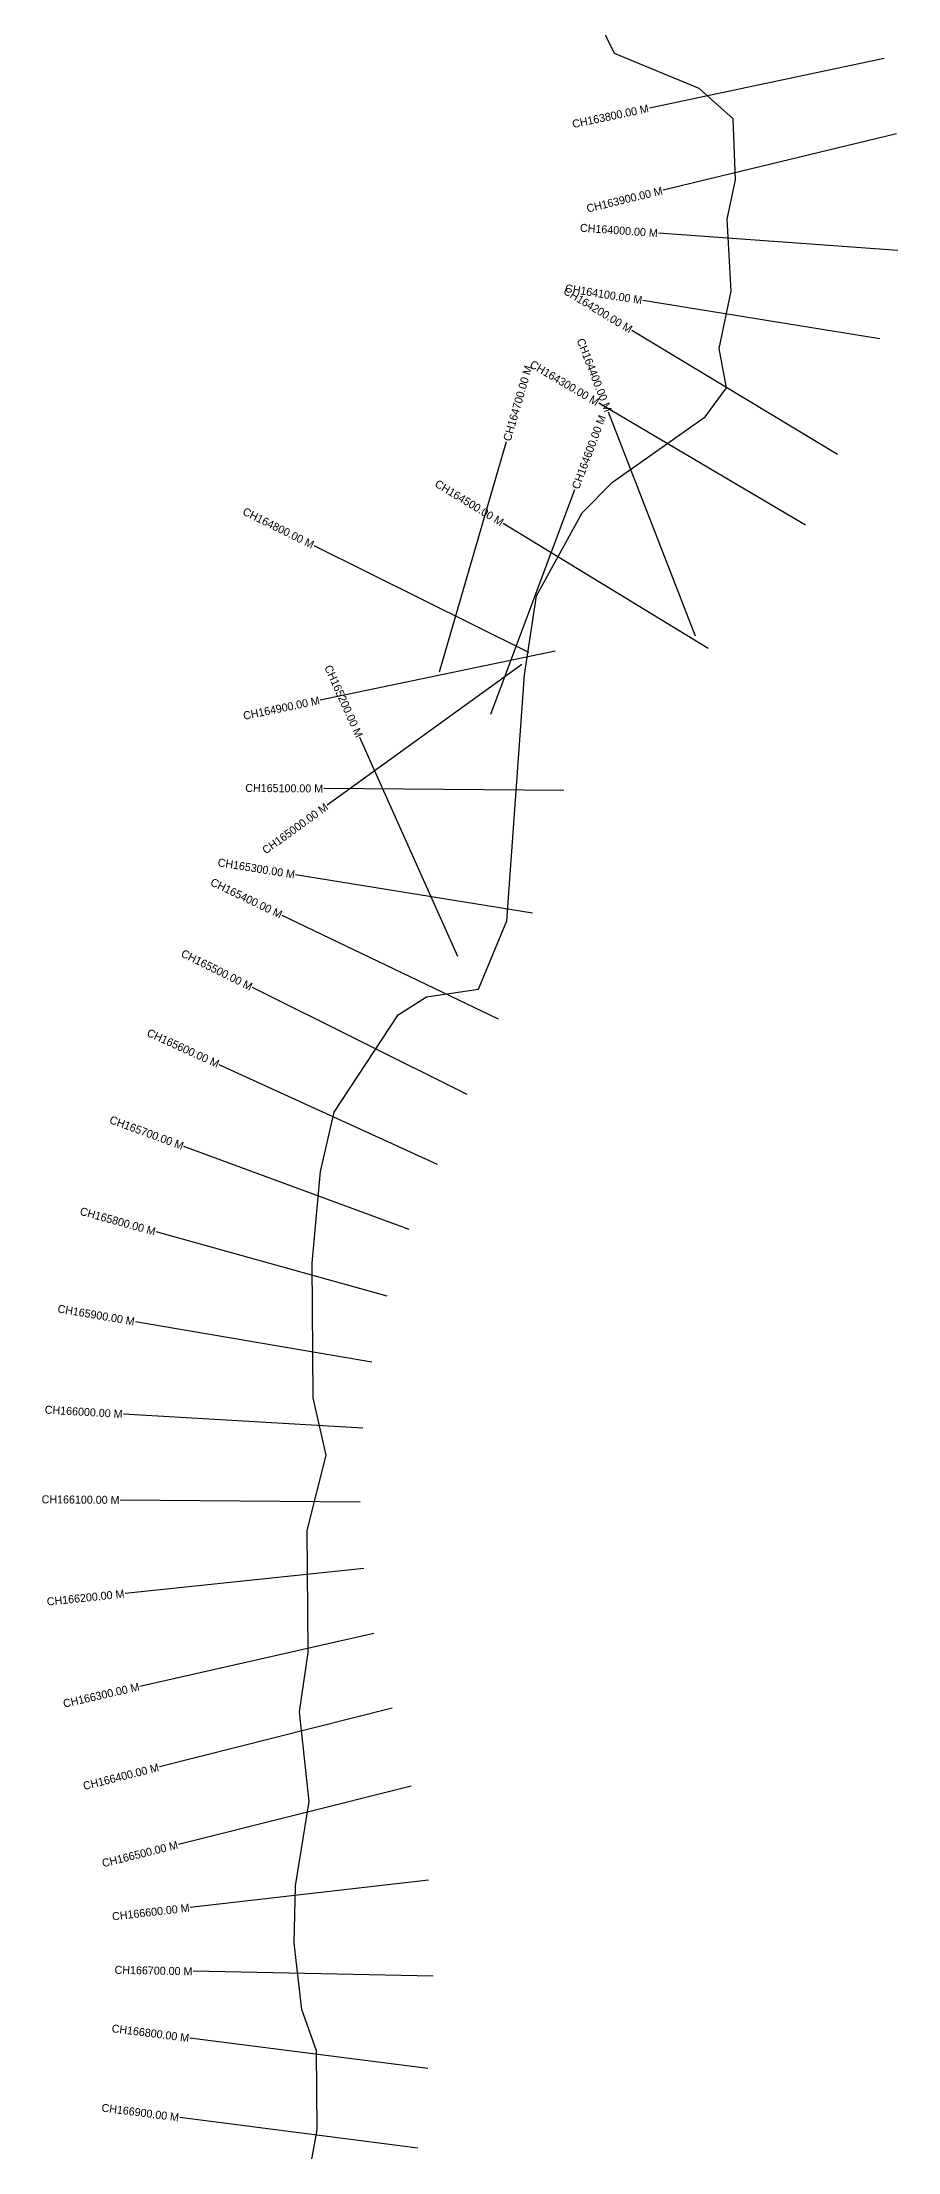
# Model space of a CAD drawing. Header units: metres. Extents: x 266312 to 277729, y 2088854 to 2108025.
# Drawn here: x 269227 to 270297, y 2101381 to 2104018 of the extents above; entities that cross this region are included whole.
import ezdxf
from ezdxf.enums import TextEntityAlignment as Align

# ---------------------------------------------------------------- set-up
doc = ezdxf.new("R2010")
doc.units = ezdxf.units.M
for name, color, linetype in [('CS', 134, 'Continuous'), ('CSMark', 6, 'Continuous'), ('village', 3, 'Continuous')]:
    doc.layers.add(name, color=color, linetype=linetype)

msp = doc.modelspace()

# ---------------------------------------------------------------- linework, layer by layer
at = {"layer": 'CS'}
for p, q in [((270279.5, 2103997.5), (269985.9, 2103935.6)), ((270294.8, 2103903.3), (270003.1, 2103832.8)), ((270296.6, 2103757.7), (269997.4, 2103779.1)), ((270274.1, 2103647.2), (269977.9, 2103695.1)), ((270221, 2103502.5), (269964.2, 2103657.6)), ((270181.1, 2103414.4), (269922.6, 2103566.7)), ((270043.4, 2103275.7), (269935, 2103555.5)), ((269723.5, 2103230.8), (269807.3, 2103518.9)), ((269787.8, 2103178), (269892.8, 2103459)), ((270059.5, 2103260.3), (269803.2, 2103416.3)), ((269835.2, 2103255.1), (269566.6, 2103388.6)), ((269868.2, 2103256.6), (269574.4, 2103195.7)), ((269826.3, 2103240), (269583.2, 2103064.2)), ((269746.5, 2102875.1), (269624, 2103148.9)), ((269879, 2103082.7), (269579, 2103085.1)), ((269839.7, 2102929.3), (269543.6, 2102977.4)), ((269797.3, 2102796.8), (269526.9, 2102926.5)), ((269758.1, 2102702.6), (269489.6, 2102836.3)), ((269721, 2102615.2), (269448.2, 2102740)), ((269685.4, 2102534.1), (269404, 2102637.8)), ((269658.2, 2102450.8), (269369.2, 2102531.1)), ((269638.9, 2102368.3), (269343.2, 2102418.8)), ((269627.7, 2102285.7), (269328.2, 2102303.3)), ((269624.4, 2102193.2), (269324.4, 2102195.9)), ((269628.7, 2102110.5), (269330.4, 2102079.1)), ((269641.6, 2102029.3), (269349, 2101963)), ((269664.3, 2101935.6), (269373.4, 2101862.3)), ((269688.2, 2101838.2), (269397.1, 2101765.5)), ((269709.9, 2101720.8), (269411.9, 2101686.6)), ((269715.6, 2101600.9), (269415.6, 2101606.9)), ((269708.9, 2101485.3), (269411.4, 2101523.4)), ((269696.3, 2101386.1), (269398.7, 2101424.2))]:
    msp.add_line(p, q, dxfattribs=at)
at = {"layer": 'village', "color": 3, "true_color": 0x00ff00}
msp.add_polyline3d([(269547, 2101280.9, 0), (269570.7, 2101409, 0), (269569.9, 2101507.6, 0), (269551.5, 2101559, 0), (269541.9, 2101641.9, 0), (269543.6, 2101713.6, 0), (269560.7, 2101819.2, 0), (269548.6, 2101931.2, 0), (269559.2, 2102005.3, 0), (269558, 2102157.7, 0), (269581.9, 2102252.1, 0), (269565.6, 2102323.7, 0), (269564.3, 2102491.9, 0), (269574.6, 2102606.3, 0), (269591.9, 2102680.5, 0), (269671.7, 2102802.2, 0), (269707.3, 2102824.9, 0), (269772.3, 2102834.4, 0), (269807.5, 2102919.8, 0), (269829.7, 2103227.2, 0), (269844.6, 2103326, 0), (269902.1, 2103429.6, 0), (269939.9, 2103468, 0), (270055.8, 2103549.7, 0), (270082.4, 2103585.8, 0), (270073.1, 2103635, 0), (270088.2, 2103706.9, 0), (270083, 2103796.6, 0), (270093.8, 2103846, 0), (270090.9, 2103922.1, 0), (270048, 2103960, 0), (269942.3, 2104003.9, 0), (269915, 2104059.8, 0)], dxfattribs=at)

# ---------------------------------------------------------------- texts
at = {"layer": 'CSMark'}
for s, rotation, p in [('CH163800.00 M', 11.8953, (269984.9, 2103935.4)), ('CH163900.00 M', 13.5735, (270002.2, 2103832.6)), ('CH164000.00 M', 355.9108, (269996.4, 2103779.2)), ('CH164200.00 M', 328.8885, (269963.3, 2103658.1)), ('CH164100.00 M', 350.8114, (269976.9, 2103695.2)), ('CH164400.00 M', 291.1703, (269934.7, 2103556.4)), ('CH164300.00 M', 329.5085, (269921.8, 2103567.2)), ('CH164500.00 M', 328.6594, (269802.4, 2103416.8)), ('CH164800.00 M', 333.5643, (269565.7, 2103389.1)), ('CH165200.00 M', 294.1059, (269623.6, 2103149.8)), ('CH164900.00 M', 11.7018, (269573.5, 2103195.5)), ('CH165100.00 M', 359.5457, (269578, 2103085.1)), ('CH165000.00 M', 35.8695, (269582.4, 2103063.7)), ('CH165300.00 M', 350.7705, (269542.6, 2102977.5)), ('CH165400.00 M', 334.3711, (269526, 2102927)), ('CH165500.00 M', 333.5353, (269488.7, 2102836.7)), ('CH165600.00 M', 335.43, (269447.3, 2102740.4)), ('CH165700.00 M', 339.7685, (269403, 2102638.2)), ('CH165800.00 M', 344.4756, (269368.2, 2102531.3)), ('CH165900.00 M', 350.3074, (269342.2, 2102419)), ('CH166000.00 M', 356.6442, (269327.2, 2102303.3)), ('CH166100.00 M', 359.4823, (269323.4, 2102196)), ('CH166200.00 M', 6.0116, (269329.4, 2102079)), ('CH166300.00 M', 12.7633, (269348, 2101962.8)), ('CH166400.00 M', 14.1432, (269372.4, 2101862.1)), ('CH166500.00 M', 14.0206, (269396.2, 2101765.3)), ('CH166600.00 M', 6.558, (269410.9, 2101686.5)), ('CH166700.00 M', 358.8639, (269414.6, 2101606.9)), ('CH166800.00 M', 352.7115, (269410.4, 2101523.5)), ('CH166900.00 M', 352.7115, (269397.7, 2101424.3))]:
    msp.add_text(s, height=10, rotation=rotation, dxfattribs=at).set_placement(p, align=Align.MIDDLE_RIGHT)
for s, rotation, p in [('CH164700.00 M', 73.7765, (269807.6, 2103519.8)), ('CH164600.00 M', 69.5142, (269893.2, 2103460))]:
    msp.add_text(s, height=10, rotation=rotation, dxfattribs=at).set_placement(p, align=Align.MIDDLE_LEFT)

doc.saveas('drawing.dxf')
